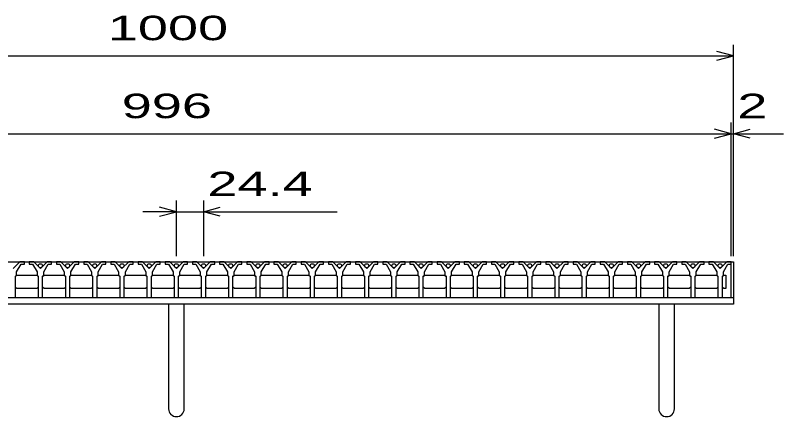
# Model space of a CAD drawing. Units: millimetres, scale not verified. Extents: x -1820 to 1731, y -1282 to 1054.
# Drawn here: x -1066 to -376, y -651 to -291 of the extents above; entities that cross this region are included whole.
import ezdxf
from ezdxf.enums import TextEntityAlignment as Align

# ---------------------------------------------------------------- set-up
doc = ezdxf.new("R2010")
doc.units = ezdxf.units.MM
doc.header["$LTSCALE"] = 10
for name, color, linetype, lineweight in [('16', 3, 'Continuous', 25), ('19', 6, 'Continuous', 25), ('22', 2, 'Continuous', 25)]:
    doc.layers.add(name, color=color, linetype=linetype, lineweight=lineweight)
doc.styles.add('ベクトル', font='')
doc.styles.get('ベクトル').set_extended_font_data('ベクトル')

msp = doc.modelspace()

# ---------------------------------------------------------------- linework, layer by layer
at = {"layer": '16'}
for p, q in [((-1419, -512), (-423, -512)), ((-1061.4, -512), (-1067.4, -518)), ((-1064.4, -521), (-1060.4, -514)), ((-1057.4, -512), (-1061.4, -512)), ((-1060.4, -514), (-1057.4, -514)), ((-1057.4, -514), (-1057.4, -512)), ((-1053, -512), (-1053, -514)), ((-1049, -512), (-1053, -512)), ((-1053, -514), (-1050, -514)), ((-1050, -514), (-1046, -521)), ((-1043, -518), (-1049, -512)), ((-1037, -512), (-1043, -518)), ((-1040, -521), (-1036, -514)), ((-1033, -512), (-1037, -512)), ((-1036, -514), (-1033, -514)), ((-1033, -514), (-1033, -512)), ((-1028.6, -512), (-1028.6, -514)), ((-1024.6, -512), (-1028.6, -512)), ((-1028.6, -514), (-1025.6, -514)), ((-1025.6, -514), (-1021.6, -521)), ((-1018.6, -518), (-1024.6, -512)), ((-1012.6, -512), (-1018.6, -518)), ((-1015.6, -521), (-1011.6, -514)), ((-1008.6, -512), (-1012.6, -512)), ((-1011.6, -514), (-1008.6, -514)), ((-1008.6, -514), (-1008.6, -512)), ((-1004.2, -512), (-1004.2, -514)), ((-1000.2, -512), (-1004.2, -512)), ((-1004.2, -514), (-1001.2, -514)), ((-1001.2, -514), (-997.2, -521)), ((-994.2, -518), (-1000.2, -512)), ((-988.2, -512), (-994.2, -518)), ((-991.2, -521), (-987.2, -514)), ((-984.2, -512), (-988.2, -512)), ((-987.2, -514), (-984.2, -514)), ((-984.2, -514), (-984.2, -512)), ((-979.8, -512), (-979.8, -514)), ((-975.8, -512), (-979.8, -512)), ((-979.8, -514), (-976.8, -514)), ((-976.8, -514), (-972.8, -521)), ((-969.8, -518), (-975.8, -512)), ((-963.8, -512), (-969.8, -518)), ((-966.8, -521), (-962.8, -514)), ((-959.8, -512), (-963.8, -512)), ((-962.8, -514), (-959.8, -514)), ((-959.8, -514), (-959.8, -512)), ((-955.4, -512), (-955.4, -514)), ((-951.4, -512), (-955.4, -512)), ((-955.4, -514), (-952.4, -514)), ((-952.4, -514), (-948.4, -521)), ((-945.4, -518), (-951.4, -512)), ((-939.4, -512), (-945.4, -518)), ((-942.4, -521), (-938.4, -514)), ((-935.4, -512), (-939.4, -512)), ((-938.4, -514), (-935.4, -514)), ((-935.4, -514), (-935.4, -512)), ((-931, -512), (-931, -514)), ((-927, -512), (-931, -512)), ((-931, -514), (-928, -514)), ((-928, -514), (-924, -521)), ((-921, -518), (-927, -512)), ((-915, -512), (-921, -518)), ((-918, -521), (-914, -514)), ((-911, -512), (-915, -512)), ((-914, -514), (-911, -514)), ((-911, -514), (-911, -512)), ((-906.6, -512), (-906.6, -514)), ((-902.6, -512), (-906.6, -512)), ((-906.6, -514), (-903.6, -514)), ((-903.6, -514), (-899.6, -521)), ((-896.6, -518), (-902.6, -512)), ((-890.6, -512), (-896.6, -518)), ((-893.6, -521), (-889.6, -514)), ((-886.6, -512), (-890.6, -512)), ((-889.6, -514), (-886.6, -514)), ((-886.6, -514), (-886.6, -512)), ((-882.2, -512), (-882.2, -514)), ((-878.2, -512), (-882.2, -512)), ((-882.2, -514), (-879.2, -514)), ((-879.2, -514), (-875.2, -521)), ((-872.2, -518), (-878.2, -512)), ((-866.2, -512), (-872.2, -518)), ((-869.2, -521), (-865.2, -514)), ((-862.2, -512), (-866.2, -512)), ((-865.2, -514), (-862.2, -514)), ((-862.2, -514), (-862.2, -512)), ((-857.8, -512), (-857.8, -514)), ((-853.8, -512), (-857.8, -512)), ((-857.8, -514), (-854.8, -514)), ((-854.8, -514), (-850.8, -521)), ((-847.8, -518), (-853.8, -512)), ((-841.8, -512), (-847.8, -518)), ((-844.8, -521), (-840.8, -514)), ((-837.8, -512), (-841.8, -512)), ((-840.8, -514), (-837.8, -514)), ((-837.8, -514), (-837.8, -512)), ((-833.4, -512), (-833.4, -514)), ((-829.4, -512), (-833.4, -512)), ((-833.4, -514), (-830.4, -514)), ((-830.4, -514), (-826.4, -521)), ((-823.4, -518), (-829.4, -512)), ((-817.4, -512), (-823.4, -518)), ((-820.4, -521), (-816.4, -514)), ((-813.4, -512), (-817.4, -512)), ((-816.4, -514), (-813.4, -514)), ((-813.4, -514), (-813.4, -512)), ((-809, -512), (-809, -514)), ((-805, -512), (-809, -512)), ((-809, -514), (-806, -514)), ((-806, -514), (-802, -521)), ((-799, -518), (-805, -512)), ((-793, -512), (-799, -518)), ((-796, -521), (-792, -514)), ((-789, -512), (-793, -512)), ((-792, -514), (-789, -514)), ((-789, -514), (-789, -512)), ((-784.6, -512), (-784.6, -514)), ((-780.6, -512), (-784.6, -512)), ((-784.6, -514), (-781.6, -514)), ((-781.6, -514), (-777.6, -521)), ((-774.6, -518), (-780.6, -512)), ((-768.6, -512), (-774.6, -518)), ((-771.6, -521), (-767.6, -514)), ((-764.6, -512), (-768.6, -512)), ((-767.6, -514), (-764.6, -514)), ((-764.6, -514), (-764.6, -512)), ((-760.2, -512), (-760.2, -514)), ((-756.2, -512), (-760.2, -512)), ((-760.2, -514), (-757.2, -514)), ((-757.2, -514), (-753.2, -521)), ((-750.2, -518), (-756.2, -512)), ((-744.2, -512), (-750.2, -518)), ((-747.2, -521), (-743.2, -514)), ((-740.2, -512), (-744.2, -512)), ((-743.2, -514), (-740.2, -514)), ((-740.2, -514), (-740.2, -512)), ((-735.8, -512), (-735.8, -514)), ((-731.8, -512), (-735.8, -512)), ((-735.8, -514), (-732.8, -514)), ((-732.8, -514), (-728.8, -521)), ((-725.8, -518), (-731.8, -512)), ((-719.8, -512), (-725.8, -518)), ((-722.8, -521), (-718.8, -514)), ((-715.8, -512), (-719.8, -512)), ((-718.8, -514), (-715.8, -514)), ((-715.8, -514), (-715.8, -512)), ((-711.4, -512), (-711.4, -514)), ((-707.4, -512), (-711.4, -512)), ((-711.4, -514), (-708.4, -514)), ((-708.4, -514), (-704.4, -521)), ((-701.4, -518), (-707.4, -512)), ((-695.4, -512), (-701.4, -518)), ((-698.4, -521), (-694.4, -514)), ((-691.4, -512), (-695.4, -512)), ((-694.4, -514), (-691.4, -514)), ((-691.4, -514), (-691.4, -512)), ((-687, -512), (-687, -514)), ((-683, -512), (-687, -512)), ((-687, -514), (-684, -514)), ((-684, -514), (-680, -521)), ((-677, -518), (-683, -512)), ((-671, -512), (-677, -518)), ((-674, -521), (-670, -514)), ((-667, -512), (-671, -512)), ((-670, -514), (-667, -514)), ((-667, -514), (-667, -512)), ((-662.6, -512), (-662.6, -514)), ((-658.6, -512), (-662.6, -512)), ((-662.6, -514), (-659.6, -514)), ((-659.6, -514), (-655.6, -521)), ((-652.6, -518), (-658.6, -512)), ((-646.6, -512), (-652.6, -518)), ((-649.6, -521), (-645.6, -514)), ((-642.6, -512), (-646.6, -512)), ((-645.6, -514), (-642.6, -514)), ((-642.6, -514), (-642.6, -512)), ((-638.2, -512), (-638.2, -514)), ((-634.2, -512), (-638.2, -512)), ((-638.2, -514), (-635.2, -514)), ((-635.2, -514), (-631.2, -521)), ((-628.2, -518), (-634.2, -512)), ((-622.2, -512), (-628.2, -518)), ((-625.2, -521), (-621.2, -514)), ((-618.2, -512), (-622.2, -512)), ((-621.2, -514), (-618.2, -514)), ((-618.2, -514), (-618.2, -512)), ((-613.8, -512), (-613.8, -514)), ((-609.8, -512), (-613.8, -512)), ((-613.8, -514), (-610.8, -514)), ((-610.8, -514), (-606.8, -521)), ((-603.8, -518), (-609.8, -512)), ((-597.8, -512), (-603.8, -518)), ((-600.8, -521), (-596.8, -514)), ((-593.8, -512), (-597.8, -512)), ((-596.8, -514), (-593.8, -514)), ((-593.8, -514), (-593.8, -512)), ((-589.4, -512), (-589.4, -514)), ((-585.4, -512), (-589.4, -512)), ((-589.4, -514), (-586.4, -514)), ((-586.4, -514), (-582.4, -521)), ((-579.4, -518), (-585.4, -512)), ((-573.4, -512), (-579.4, -518)), ((-576.4, -521), (-572.4, -514)), ((-569.4, -512), (-573.4, -512)), ((-572.4, -514), (-569.4, -514)), ((-569.4, -514), (-569.4, -512)), ((-565, -512), (-565, -514)), ((-561, -512), (-565, -512)), ((-565, -514), (-562, -514)), ((-562, -514), (-558, -521)), ((-555, -518), (-561, -512)), ((-549, -512), (-555, -518)), ((-552, -521), (-548, -514)), ((-545, -512), (-549, -512)), ((-548, -514), (-545, -514)), ((-545, -514), (-545, -512)), ((-540.6, -512), (-540.6, -514)), ((-536.6, -512), (-540.6, -512)), ((-540.6, -514), (-537.6, -514)), ((-537.6, -514), (-533.6, -521)), ((-530.6, -518), (-536.6, -512)), ((-524.6, -512), (-530.6, -518)), ((-527.6, -521), (-523.6, -514)), ((-520.6, -512), (-524.6, -512)), ((-523.6, -514), (-520.6, -514)), ((-520.6, -514), (-520.6, -512)), ((-516.2, -512), (-516.2, -514)), ((-512.2, -512), (-516.2, -512)), ((-516.2, -514), (-513.2, -514)), ((-513.2, -514), (-509.2, -521)), ((-506.2, -518), (-512.2, -512)), ((-500.2, -512), (-506.2, -518)), ((-503.2, -521), (-499.2, -514)), ((-496.2, -512), (-500.2, -512)), ((-499.2, -514), (-496.2, -514)), ((-496.2, -514), (-496.2, -512)), ((-491.8, -512), (-491.8, -514)), ((-487.8, -512), (-491.8, -512)), ((-491.8, -514), (-488.8, -514)), ((-488.8, -514), (-484.8, -521)), ((-481.8, -518), (-487.8, -512)), ((-475.8, -512), (-481.8, -518)), ((-478.8, -521), (-474.8, -514)), ((-471.8, -512), (-475.8, -512)), ((-474.8, -514), (-471.8, -514)), ((-471.8, -514), (-471.8, -512)), ((-467.4, -512), (-467.4, -514)), ((-463.4, -512), (-467.4, -512)), ((-467.4, -514), (-464.4, -514)), ((-464.4, -514), (-460.4, -521)), ((-457.4, -518), (-463.4, -512)), ((-451.4, -512), (-457.4, -518)), ((-454.4, -521), (-450.4, -514)), ((-447.4, -512), (-451.4, -512)), ((-450.4, -514), (-447.4, -514)), ((-447.4, -514), (-447.4, -512)), ((-443, -512), (-443, -514)), ((-439, -512), (-443, -512)), ((-443, -514), (-440, -514)), ((-440, -514), (-436, -521)), ((-433, -518), (-439, -512)), ((-427, -512), (-433, -518)), ((-430, -521), (-426, -514)), ((-423, -512), (-427, -512)), ((-426, -514), (-423, -514)), ((-423, -514), (-423, -512)), ((-423, -544), (-423, -512)), ((-1065.4, -525), (-1064.4, -524)), ((-1065.15, -525), (-1064.15, -524)), ((-1064.4, -524), (-1064.4, -521)), ((-1064.15, -524), (-1046.25, -524)), ((-1046.25, -524), (-1045.25, -525)), ((-1046, -521), (-1046, -524)), ((-1046, -524), (-1045, -525)), ((-1041, -525), (-1040, -524)), ((-1040.75, -525), (-1039.75, -524)), ((-1040, -524), (-1040, -521)), ((-1039.75, -524), (-1021.85, -524)), ((-1021.85, -524), (-1020.85, -525)), ((-1021.6, -521), (-1021.6, -524)), ((-1021.6, -524), (-1020.6, -525)), ((-1016.6, -525), (-1015.6, -524)), ((-1016.35, -525), (-1015.35, -524)), ((-1015.6, -524), (-1015.6, -521)), ((-1015.35, -524), (-997.45, -524)), ((-997.45, -524), (-996.45, -525)), ((-997.2, -521), (-997.2, -524)), ((-997.2, -524), (-996.2, -525)), ((-992.2, -525), (-991.2, -524)), ((-991.95, -525), (-990.95, -524)), ((-991.2, -524), (-991.2, -521)), ((-990.95, -524), (-973.05, -524)), ((-973.05, -524), (-972.05, -525)), ((-972.8, -521), (-972.8, -524)), ((-972.8, -524), (-971.8, -525)), ((-967.8, -525), (-966.8, -524)), ((-967.55, -525), (-966.55, -524)), ((-966.8, -524), (-966.8, -521)), ((-966.55, -524), (-948.65, -524)), ((-948.65, -524), (-947.65, -525)), ((-948.4, -521), (-948.4, -524)), ((-948.4, -524), (-947.4, -525)), ((-943.4, -525), (-942.4, -524)), ((-943.15, -525), (-942.15, -524)), ((-942.4, -524), (-942.4, -521)), ((-942.15, -524), (-924.25, -524)), ((-924.25, -524), (-923.25, -525)), ((-924, -521), (-924, -524)), ((-924, -524), (-923, -525)), ((-919, -525), (-918, -524)), ((-918.75, -525), (-917.75, -524)), ((-918, -524), (-918, -521)), ((-917.75, -524), (-899.85, -524)), ((-899.85, -524), (-898.85, -525)), ((-899.6, -521), (-899.6, -524)), ((-899.6, -524), (-898.6, -525)), ((-894.6, -525), (-893.6, -524)), ((-894.35, -525), (-893.35, -524)), ((-893.6, -524), (-893.6, -521)), ((-893.35, -524), (-875.45, -524)), ((-875.45, -524), (-874.45, -525)), ((-875.2, -521), (-875.2, -524)), ((-875.2, -524), (-874.2, -525)), ((-870.2, -525), (-869.2, -524)), ((-869.95, -525), (-868.95, -524)), ((-869.2, -524), (-869.2, -521)), ((-868.95, -524), (-851.05, -524)), ((-851.05, -524), (-850.05, -525)), ((-850.8, -521), (-850.8, -524)), ((-850.8, -524), (-849.8, -525)), ((-845.8, -525), (-844.8, -524)), ((-845.55, -525), (-844.55, -524)), ((-844.8, -524), (-844.8, -521)), ((-844.55, -524), (-826.65, -524)), ((-826.65, -524), (-825.65, -525)), ((-826.4, -521), (-826.4, -524)), ((-826.4, -524), (-825.4, -525)), ((-821.4, -525), (-820.4, -524)), ((-821.15, -525), (-820.15, -524)), ((-820.4, -524), (-820.4, -521)), ((-820.15, -524), (-802.25, -524)), ((-802.25, -524), (-801.25, -525)), ((-802, -521), (-802, -524)), ((-802, -524), (-801, -525)), ((-797, -525), (-796, -524)), ((-796.75, -525), (-795.75, -524)), ((-796, -524), (-796, -521)), ((-795.75, -524), (-777.85, -524)), ((-777.85, -524), (-776.85, -525)), ((-777.6, -521), (-777.6, -524)), ((-777.6, -524), (-776.6, -525)), ((-772.6, -525), (-771.6, -524)), ((-772.35, -525), (-771.35, -524)), ((-771.6, -524), (-771.6, -521)), ((-771.35, -524), (-753.45, -524)), ((-753.45, -524), (-752.45, -525)), ((-753.2, -521), (-753.2, -524)), ((-753.2, -524), (-752.2, -525)), ((-748.2, -525), (-747.2, -524)), ((-747.95, -525), (-746.95, -524)), ((-747.2, -524), (-747.2, -521)), ((-746.95, -524), (-729.05, -524)), ((-729.05, -524), (-728.05, -525)), ((-728.8, -521), (-728.8, -524)), ((-728.8, -524), (-727.8, -525)), ((-723.8, -525), (-722.8, -524)), ((-723.55, -525), (-722.55, -524)), ((-722.8, -524), (-722.8, -521)), ((-722.55, -524), (-704.65, -524)), ((-704.65, -524), (-703.65, -525)), ((-704.4, -521), (-704.4, -524)), ((-704.4, -524), (-703.4, -525)), ((-699.4, -525), (-698.4, -524)), ((-699.15, -525), (-698.15, -524)), ((-698.4, -524), (-698.4, -521)), ((-698.15, -524), (-680.25, -524)), ((-680.25, -524), (-679.25, -525)), ((-680, -521), (-680, -524)), ((-680, -524), (-679, -525)), ((-675, -525), (-674, -524)), ((-674.75, -525), (-673.75, -524)), ((-674, -524), (-674, -521)), ((-673.75, -524), (-655.85, -524)), ((-655.85, -524), (-654.85, -525)), ((-655.6, -521), (-655.6, -524)), ((-655.6, -524), (-654.6, -525)), ((-650.6, -525), (-649.6, -524)), ((-650.35, -525), (-649.35, -524)), ((-649.6, -524), (-649.6, -521)), ((-649.35, -524), (-631.45, -524)), ((-631.45, -524), (-630.45, -525)), ((-631.2, -521), (-631.2, -524)), ((-631.2, -524), (-630.2, -525)), ((-626.2, -525), (-625.2, -524)), ((-625.95, -525), (-624.95, -524)), ((-625.2, -524), (-625.2, -521)), ((-624.95, -524), (-607.05, -524)), ((-607.05, -524), (-606.05, -525)), ((-606.8, -521), (-606.8, -524)), ((-606.8, -524), (-605.8, -525)), ((-601.8, -525), (-600.8, -524)), ((-601.55, -525), (-600.55, -524)), ((-600.8, -524), (-600.8, -521)), ((-600.55, -524), (-582.65, -524)), ((-582.65, -524), (-581.65, -525)), ((-582.4, -521), (-582.4, -524)), ((-582.4, -524), (-581.4, -525)), ((-577.4, -525), (-576.4, -524)), ((-577.15, -525), (-576.15, -524)), ((-576.4, -524), (-576.4, -521)), ((-576.15, -524), (-558.25, -524)), ((-558.25, -524), (-557.25, -525)), ((-558, -521), (-558, -524)), ((-558, -524), (-557, -525)), ((-553, -525), (-552, -524)), ((-552.75, -525), (-551.75, -524)), ((-552, -524), (-552, -521)), ((-551.75, -524), (-533.85, -524)), ((-533.85, -524), (-532.85, -525)), ((-533.6, -521), (-533.6, -524)), ((-533.6, -524), (-532.6, -525)), ((-528.6, -525), (-527.6, -524)), ((-528.35, -525), (-527.35, -524)), ((-527.6, -524), (-527.6, -521)), ((-527.35, -524), (-509.45, -524)), ((-509.45, -524), (-508.45, -525)), ((-509.2, -521), (-509.2, -524)), ((-509.2, -524), (-508.2, -525)), ((-504.2, -525), (-503.2, -524)), ((-503.95, -525), (-502.95, -524)), ((-503.2, -524), (-503.2, -521)), ((-502.95, -524), (-485.05, -524)), ((-485.05, -524), (-484.05, -525)), ((-484.8, -521), (-484.8, -524)), ((-484.8, -524), (-483.8, -525)), ((-479.8, -525), (-478.8, -524)), ((-479.55, -525), (-478.55, -524)), ((-478.8, -524), (-478.8, -521)), ((-478.55, -524), (-460.65, -524)), ((-460.65, -524), (-459.65, -525)), ((-460.4, -521), (-460.4, -524)), ((-460.4, -524), (-459.4, -525)), ((-455.4, -525), (-454.4, -524)), ((-455.15, -525), (-454.15, -524)), ((-454.4, -524), (-454.4, -521)), ((-454.15, -524), (-436.25, -524)), ((-436.25, -524), (-435.25, -525)), ((-436, -521), (-436, -524)), ((-436, -524), (-435, -525)), ((-431, -525), (-430, -524)), ((-430.75, -525), (-429.75, -524)), ((-430, -524), (-430, -521)), ((-429.75, -524), (-427.75, -524)), ((-427.75, -524), (-427.75, -536)), ((-1065.4, -544), (-1065.4, -525)), ((-1045, -525), (-1045, -544)), ((-1041, -544), (-1041, -525)), ((-1020.6, -525), (-1020.6, -544)), ((-1016.6, -544), (-1016.6, -525)), ((-996.2, -525), (-996.2, -544)), ((-992.2, -544), (-992.2, -525)), ((-971.8, -525), (-971.8, -544)), ((-967.8, -544), (-967.8, -525)), ((-947.4, -525), (-947.4, -544)), ((-943.4, -544), (-943.4, -525)), ((-923, -525), (-923, -544)), ((-919, -544), (-919, -525)), ((-898.6, -525), (-898.6, -544)), ((-894.6, -544), (-894.6, -525)), ((-874.2, -525), (-874.2, -544)), ((-870.2, -544), (-870.2, -525)), ((-849.8, -525), (-849.8, -544)), ((-845.8, -544), (-845.8, -525)), ((-825.4, -525), (-825.4, -544)), ((-821.4, -544), (-821.4, -525)), ((-801, -525), (-801, -544)), ((-797, -544), (-797, -525)), ((-776.6, -525), (-776.6, -544)), ((-772.6, -544), (-772.6, -525)), ((-752.2, -525), (-752.2, -544)), ((-748.2, -544), (-748.2, -525)), ((-727.8, -525), (-727.8, -544)), ((-723.8, -544), (-723.8, -525)), ((-703.4, -525), (-703.4, -544)), ((-699.4, -544), (-699.4, -525)), ((-679, -525), (-679, -544)), ((-675, -544), (-675, -525)), ((-654.6, -525), (-654.6, -544)), ((-650.6, -544), (-650.6, -525)), ((-630.2, -525), (-630.2, -544)), ((-626.2, -544), (-626.2, -525)), ((-605.8, -525), (-605.8, -544)), ((-601.8, -544), (-601.8, -525)), ((-581.4, -525), (-581.4, -544)), ((-577.4, -544), (-577.4, -525)), ((-557, -525), (-557, -544)), ((-553, -544), (-553, -525)), ((-532.6, -525), (-532.6, -544)), ((-528.6, -544), (-528.6, -525)), ((-508.2, -525), (-508.2, -544)), ((-504.2, -544), (-504.2, -525)), ((-483.8, -525), (-483.8, -544)), ((-479.8, -544), (-479.8, -525)), ((-459.4, -525), (-459.4, -544)), ((-455.4, -544), (-455.4, -525)), ((-435, -525), (-435, -544)), ((-431, -544), (-431, -525)), ((-1064.15, -536), (-1065.15, -535)), ((-1046.25, -536), (-1064.15, -536)), ((-1045.25, -535), (-1046.25, -536)), ((-1039.75, -536), (-1040.75, -535)), ((-1021.85, -536), (-1039.75, -536)), ((-1020.85, -535), (-1021.85, -536)), ((-1015.35, -536), (-1016.35, -535)), ((-997.45, -536), (-1015.35, -536)), ((-996.45, -535), (-997.45, -536)), ((-990.95, -536), (-991.95, -535)), ((-973.05, -536), (-990.95, -536)), ((-972.05, -535), (-973.05, -536)), ((-966.55, -536), (-967.55, -535)), ((-948.65, -536), (-966.55, -536)), ((-947.65, -535), (-948.65, -536)), ((-942.15, -536), (-943.15, -535)), ((-924.25, -536), (-942.15, -536)), ((-923.25, -535), (-924.25, -536)), ((-917.75, -536), (-918.75, -535)), ((-899.85, -536), (-917.75, -536)), ((-898.85, -535), (-899.85, -536)), ((-893.35, -536), (-894.35, -535)), ((-875.45, -536), (-893.35, -536)), ((-874.45, -535), (-875.45, -536)), ((-868.95, -536), (-869.95, -535)), ((-851.05, -536), (-868.95, -536)), ((-850.05, -535), (-851.05, -536)), ((-844.55, -536), (-845.55, -535)), ((-826.65, -536), (-844.55, -536)), ((-825.65, -535), (-826.65, -536)), ((-820.15, -536), (-821.15, -535)), ((-802.25, -536), (-820.15, -536)), ((-801.25, -535), (-802.25, -536)), ((-795.75, -536), (-796.75, -535)), ((-777.85, -536), (-795.75, -536)), ((-776.85, -535), (-777.85, -536)), ((-771.35, -536), (-772.35, -535)), ((-753.45, -536), (-771.35, -536)), ((-752.45, -535), (-753.45, -536)), ((-746.95, -536), (-747.95, -535)), ((-729.05, -536), (-746.95, -536)), ((-728.05, -535), (-729.05, -536)), ((-722.55, -536), (-723.55, -535)), ((-704.65, -536), (-722.55, -536)), ((-703.65, -535), (-704.65, -536)), ((-698.15, -536), (-699.15, -535)), ((-680.25, -536), (-698.15, -536)), ((-679.25, -535), (-680.25, -536)), ((-673.75, -536), (-674.75, -535)), ((-655.85, -536), (-673.75, -536)), ((-654.85, -535), (-655.85, -536)), ((-649.35, -536), (-650.35, -535)), ((-631.45, -536), (-649.35, -536)), ((-630.45, -535), (-631.45, -536)), ((-624.95, -536), (-625.95, -535)), ((-607.05, -536), (-624.95, -536)), ((-606.05, -535), (-607.05, -536)), ((-600.55, -536), (-601.55, -535)), ((-582.65, -536), (-600.55, -536)), ((-581.65, -535), (-582.65, -536)), ((-576.15, -536), (-577.15, -535)), ((-558.25, -536), (-576.15, -536)), ((-557.25, -535), (-558.25, -536)), ((-551.75, -536), (-552.75, -535)), ((-533.85, -536), (-551.75, -536)), ((-532.85, -535), (-533.85, -536)), ((-527.35, -536), (-528.35, -535)), ((-509.45, -536), (-527.35, -536)), ((-508.45, -535), (-509.45, -536)), ((-502.95, -536), (-503.95, -535)), ((-485.05, -536), (-502.95, -536)), ((-484.05, -535), (-485.05, -536)), ((-478.55, -536), (-479.55, -535)), ((-460.65, -536), (-478.55, -536)), ((-459.65, -535), (-460.65, -536)), ((-454.15, -536), (-455.15, -535)), ((-436.25, -536), (-454.15, -536)), ((-435.25, -535), (-436.25, -536)), ((-429.75, -536), (-430.75, -535)), ((-427.75, -536), (-429.75, -536)), ((-1419, -544), (-423, -544)), ((-1069.4, -544), (-1065.4, -544)), ((-1045, -544), (-1041, -544)), ((-1020.6, -544), (-1016.6, -544)), ((-996.2, -544), (-992.2, -544)), ((-971.8, -544), (-967.8, -544)), ((-947.4, -544), (-943.4, -544)), ((-923, -544), (-919, -544)), ((-898.6, -544), (-894.6, -544)), ((-874.2, -544), (-870.2, -544)), ((-849.8, -544), (-845.8, -544)), ((-825.4, -544), (-821.4, -544)), ((-801, -544), (-797, -544)), ((-776.6, -544), (-772.6, -544)), ((-752.2, -544), (-748.2, -544)), ((-727.8, -544), (-723.8, -544)), ((-703.4, -544), (-699.4, -544)), ((-679, -544), (-675, -544)), ((-654.6, -544), (-650.6, -544)), ((-630.2, -544), (-626.2, -544)), ((-605.8, -544), (-601.8, -544)), ((-581.4, -544), (-577.4, -544)), ((-557, -544), (-553, -544)), ((-532.6, -544), (-528.6, -544)), ((-508.2, -544), (-504.2, -544)), ((-483.8, -544), (-479.8, -544)), ((-459.4, -544), (-455.4, -544)), ((-435, -544), (-431, -544))]:
    msp.add_line(p, q, dxfattribs=at)
for centre in [(-1043, -515.5), (-1018.6, -515.5), (-994.2, -515.5), (-969.8, -515.5), (-945.4, -515.5), (-921, -515.5), (-896.6, -515.5), (-872.2, -515.5), (-847.8, -515.5), (-823.4, -515.5), (-799, -515.5), (-774.6, -515.5), (-750.2, -515.5), (-725.8, -515.5), (-701.4, -515.5), (-677, -515.5), (-652.6, -515.5), (-628.2, -515.5), (-603.8, -515.5), (-579.4, -515.5), (-555, -515.5), (-530.6, -515.5), (-506.2, -515.5), (-481.8, -515.5), (-457.4, -515.5), (-433, -515.5)]:
    msp.add_circle(centre, 1.8, dxfattribs=at)
at = {"layer": '19'}
for p, q in [((-423, -512), (-421, -512)), ((-421, -512), (-421, -544)), ((-1421, -544), (-421, -544)), ((-421, -544), (-421, -550)), ((-421, -550), (-1421, -550)), ((-928, -550), (-928, -644)), ((-914, -644), (-914, -550)), ((-488, -550), (-488, -644)), ((-474, -644), (-474, -550))]:
    msp.add_line(p, q, dxfattribs=at)
for centre in [(-921, -644), (-481, -644)]:
    msp.add_arc(centre, 7, 180, 0, dxfattribs=at)
at = {"layer": '22', "color": 4}
for p, q in [((-421, -507), (-421, -317)), ((-421, -327), (-436, -323)), ((-1421, -327), (-421, -327)), ((-436, -331), (-421, -327)), ((-423, -397), (-438, -393)), ((-423, -507), (-423, -387)), ((-421, -507), (-421, -387)), ((-421, -397), (-406, -393)), ((-1419, -397), (-423, -397)), ((-438, -401), (-423, -397)), ((-423, -397), (-421, -397)), ((-406, -401), (-421, -397)), ((-421, -397), (-376, -397)), ((-921, -507), (-921, -457)), ((-896.6, -457), (-896.6, -507)), ((-921, -467), (-951, -467)), ((-921, -467), (-936, -463)), ((-936, -471), (-921, -467)), ((-921, -467), (-896.6, -467)), ((-896.6, -467), (-881.6, -463)), ((-881.6, -471), (-896.6, -467)), ((-896.6, -467), (-776.6, -467))]:
    msp.add_line(p, q, dxfattribs=at)

# ---------------------------------------------------------------- texts
at = {"layer": '22', "style": 'ベクトル', "width": 1.65}
for s, p in [(' 1000 ', (-996, -302)), (' 996 ', (-983.5, -372)), (' 2 ', (-431, -372)), (' 24.4 ', (-906.6, -442))]:
    msp.add_text(s, height=21.99, dxfattribs=at).set_placement(p, align=Align.MIDDLE_LEFT)

doc.saveas('drawing.dxf')
